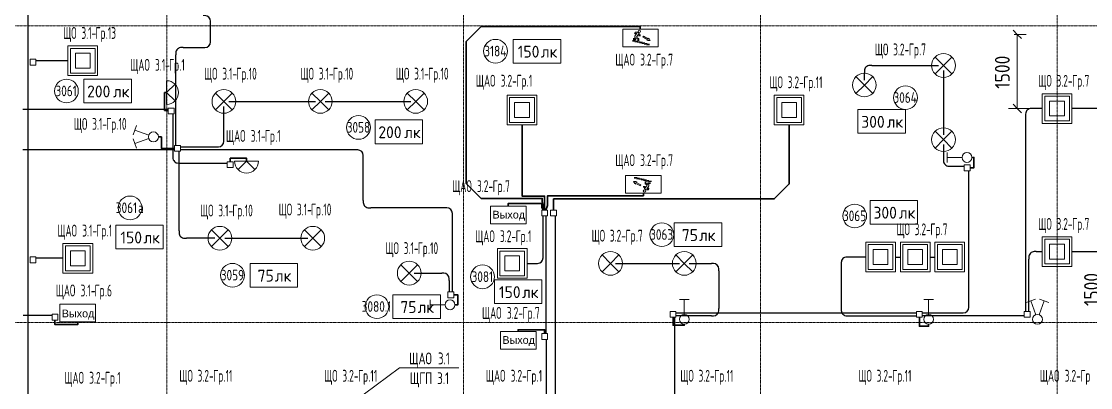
# Model space of a CAD drawing. Header units: millimetres. Extents: x -4730 to 98194, y -4296 to 93388.
# Drawn here: x 6559 to 28174, y 45184 to 52592 of the extents above; entities that cross this region are included whole.
import ezdxf

# ---------------------------------------------------------------- set-up
doc = ezdxf.new("R2010")
doc.units = ezdxf.units.MM
doc.linetypes.add('Линия сетки', pattern=[22.225, 12.7, -3.175, 3.175, -3.175])
for name, color, linetype, lineweight, true_color in [('Кабельные лотки', 5, 'Continuous', 25, 0x0000ff), ('Короба', 7, 'Continuous', 25, 0x008000), ('Соединительные детали коробов', 7, 'Continuous', 25, 0x008000), ('Типовые аннотации', 5, 'Continuous', 18, 0x0000ff)]:
    doc.layers.add(name, color=color, linetype=linetype, lineweight=lineweight, true_color=true_color)
for name, color, linetype, lineweight in [('Марки помещений', 7, 'Continuous', 9), ('Марки силовых электроприборов', 7, 'Continuous', 9), ('Марки электрооборудования', 7, 'Continuous', 9), ('Оси', 7, 'Continuous', 9), ('Провода', 7, 'Continuous', 35), ('Размеры', 7, 'Continuous', 9), ('Размеры-120', 7, 'Continuous', 9)]:
    doc.layers.add(name, color=color, linetype=linetype, lineweight=lineweight)
doc.styles.add('Arial', font='arial.ttf', dxfattribs={"height": 156})
doc.styles.add('GOST Common', font='GOST_Common.ttf', dxfattribs={"width": 0.6, "height": 240})
doc.styles.add('GOST Common_1', font='GOST_Common.ttf', dxfattribs={"width": 0.9, "height": 300})
doc.styles.add('GOST Common_2', font='GOST_Common.ttf', dxfattribs={"width": 0.8, "height": 216})
doc.styles.add('GOST Common_3', font='GOST_Common.ttf', dxfattribs={"height": 240})
doc.styles.add('GOST Common_4', font='GOST_Common.ttf', dxfattribs={"width": 0.7, "height": 240})
doc.dimstyles.new('ADSK_Проверочный', dxfattribs={"dimscale": 304.8, "dimtxt": 301.714499, "dimasz": 0.556693, "dimexe": 0.590551, "dimexo": 0.590551, "dimgap": 0.19685, "dimtad": 1, "dimdec": 3, "dimrnd": 0.001, "dimdsep": 46, "dimtxsty": 'GOST Common_1', "dimblk1": 'OBLIQUE', "dimblk2": 'OBLIQUE', "dimsah": 1, "dimcen": 0.09, "dimazin": 0, "dimtfac": 1, "dimtdec": 4, "dimtix": 1, "dimtmove": 0, "dimatfit": 3, "dimfxl": 1, "dimtvp": 1, "dimtolj": 1, "dimtzin": 0, "dimarcsym": 2})

# ---------------------------------------------------------------- blocks, each defined once
blk = doc.blocks.new('M_Короб_ отвод - Плоский торец - ПВХ - Стандартная-2386742-3-й этаж')
at = {"layer": 'Соединительные детали коробов'}
for p, q in [((0, 111.95), (0, 150.05)), ((-150.05, 0), (-111.95, 0))]:
    blk.add_line(p, q, dxfattribs=at)
blk.add_arc((-111.95, 111.95), 111.95, 270, 0, dxfattribs=at)
blk = doc.blocks.new('ADSK_Марка_Помещение_1_ГОСТ21-501-2011 - Номер-85995-3-й этаж')
at = {"layer": 'Марки помещений'}
blk.add_circle((0, 0), 2, dxfattribs=at)
blk = doc.blocks.new('Морка помещения_освещённость_ - Морка помещения_освещённость_-1484368-3-й этаж')
at = {"layer": 'Марки помещений', "color": 190, "true_color": 0x8000ff}
for p, q in [((-4, 0), (-4, 4)), ((-4, 4), (4, 4)), ((4, 4), (4, 0)), ((4, 0), (-4, 0))]:
    blk.add_line(p, q, dxfattribs=at)
blk = doc.blocks.new('DIMBLOCK136-3-й этаж')
at = {"layer": 'Размеры-120'}
for p, q in [((26691, 52330), (26606, 52415)), ((26631, 52330), (26871, 52330)), ((26691, 52330), (26631, 52330)), ((26691, 52330), (26691, 50830)), ((26691, 52330), (26775, 52245)), ((27020, 50830), (26511, 50830)), ((26691, 50830), (26606, 50915)), ((26691, 50830), (26775, 50745)), ((26691, 50830), (27020, 50830))]:
    blk.add_line(p, q, dxfattribs=at)
at = {"layer": 'Размеры-120', "color": 0, "insert": (26239, 51230), "char_height": 300, "width": 840.71, "attachment_point": 1, "rotation": 90, "line_spacing_factor": 1.022761, "style": 'GOST Common_1'}
blk.add_mtext('1500', dxfattribs=at)
blk = doc.blocks.new('_Oblique')
at = {"color": 0, "linetype": 'ByBlock', "lineweight": -2}
blk.add_line((-0.5, -0.5), (0.5, 0.5), dxfattribs=at)
blk = doc.blocks.new('DIMBLOCK137-3-й этаж')
at = {"layer": 'Размеры-120'}
for p, q in [((28494, 47935), (28409, 48020)), ((27975, 47935), (28674, 47935)), ((28494, 47935), (27975, 47935)), ((28494, 46435), (28494, 47935)), ((28494, 47935), (28579, 47850)), ((28494, 46435), (28409, 46520)), ((28554, 46435), (28314, 46435)), ((28494, 46435), (28579, 46350)), ((28494, 46435), (28554, 46435))]:
    blk.add_line(p, q, dxfattribs=at)
at = {"layer": 'Размеры-120', "color": 0, "insert": (28042, 46835), "char_height": 300, "width": 840.71, "attachment_point": 1, "rotation": 90, "line_spacing_factor": 1.022761, "style": 'GOST Common_1'}
blk.add_mtext('1500', dxfattribs=at)
blk = doc.blocks.new('Марка электрооборудования с выноской - Марка электрооборудования с выноской-2902873-3-й этаж')
at = {"layer": 'Марки электрооборудования'}
blk.add_line((-5, 0), (5, 0), dxfattribs=at)

msp = doc.modelspace()

# ---------------------------------------------------------------- linework, layer by layer
at = {"layer": 'Кабельные лотки'}
msp.add_line((6695.0021, 43938.1437), (6695.0021, 88815), dxfattribs=at)
at = {"layer": 'Короба'}
for p, q in [((10382.3134, 52214.2874), (10382.3134, 52558.45)), ((9682.3134, 50084.2374), (9682.3134, 51914.1874)), ((9832.3634, 52064.2374), (10232.2634, 52064.2374)), ((7504.764, 51797.0899), (6853.5891, 51797.0899)), ((23750.05, 51700), (25100, 51700)), ((23600, 51405.2092), (23600, 51549.95)), ((25200, 51600), (25200, 50300)), ((9528.8134, 50810.7374), (6588.8134, 50810.7374)), ((10652.5288, 50205.7874), (10652.5288, 50873.854)), ((10752.5288, 50973.854), (12502.5288, 50973.854)), ((12702.5288, 50973.854), (14430.5349, 50973.854)), ((27200.1518, 50830), (27010.3943, 50830)), ((29600.1518, 50830), (27795.1518, 50830)), ((9620.3134, 50719.2374), (9620.3134, 49875.9282)), ((26860.3443, 50679.95), (26860.3443, 46726.5969)), ((9653.8134, 49992.7374), (6588.8134, 49992.7374)), ((9745.3134, 48356.2911), (9745.3134, 49964.2374)), ((9773.8134, 50055.7374), (10502.4788, 50055.7374)), ((13321.45, 49992.7374), (9773.8134, 49992.7374)), ((25200, 50100), (25200, 49813.86)), ((9770.3634, 49725.8782), (10720, 49725.8782)), ((13471.5, 48970.05), (13471.5, 49842.6874)), ((25350.05, 49663.81), (25620, 49663.81)), ((25711.5, 46848.1469), (25711.5, 49572.31)), ((15121.45, 48820), (13621.55, 48820)), ((15271.5, 47120), (15271.5, 48669.95)), ((17105.6644, 47847.4115), (17105.6644, 48656.3867)), ((17168.6644, 46276.3867), (17168.6644, 48656.3867)), ((17348.6644, 48656.3867), (17348.6644, 43656.3867)), ((10472.4113, 48206.2411), (9895.3634, 48206.2411)), ((10672.4113, 48206.2411), (12349.8376, 48206.2411)), ((7404.764, 47800), (6853.5891, 47800)), ((23632.6752, 47826.4361), (23282.7252, 47826.4361)), ((24227.6752, 47826.4361), (24332.6752, 47826.4361)), ((24927.6752, 47826.4361), (25032.6752, 47826.4361)), ((26923.3443, 46726.5969), (26923.3443, 47784.95)), ((27073.3943, 47935), (27200.1518, 47935)), ((27795.1518, 47935), (29600.1518, 47935)), ((16781.7564, 47697.3615), (16955.6144, 47697.3615)), ((18568.4258, 47697.3615), (19860, 47697.3615)), ((20060, 47697.3615), (20509.95, 47697.3615)), ((23132.6752, 47676.3861), (23132.6752, 46785.1469)), ((14500, 47500), (15058.45, 47500)), ((15208.5, 47349.95), (15208.5, 47120)), ((20660, 47547.3115), (20660, 46785.1469)), ((19791.8443, 46698.0969), (24651.8443, 46698.0969)), ((24771.8443, 46698.0969), (25561.45, 46698.0969)), ((7177.9654, 46642.3603), (6597.9654, 46642.3603)), ((19763.3443, 46606.5969), (19763.3443, 43656.3867)), ((20509.95, 46635.0969), (19791.8443, 46635.0969)), ((23282.7252, 46635.0969), (24651.8443, 46635.0969)), ((26831.8443, 46635.0969), (24771.8443, 46635.0969)), ((17168.6644, 46156.3867), (17168.6644, 43656.3867))]:
    msp.add_line(p, q, dxfattribs=at)
at = {"layer": 'Марки электрооборудования'}
msp.add_line((10872.209, 43117.705), (14202.5887, 45581.7926), dxfattribs=at)
at = {"layer": 'Оси', "linetype": 'Линия сетки'}
for p, q in [((9500, 93388.3703), (9500, -3096.3487)), ((15500, 93388.3703), (15500, -3096.3487)), ((21500, 93388.3703), (21500, -3096.3487)), ((27500, 93388.3703), (27500, -3096.3487)), ((98194.2682, 52500), (-3530.0173, 52500)), ((98194.2682, 46500), (-3530.0173, 46500))]:
    msp.add_line(p, q, dxfattribs=at)
at = {"layer": 'Провода', "flags": 128}
for points in [[(19071.1456, 52436.7452), (19070, 52490), (15854.8, 52490), (15550, 52185.2), (15550, 49314.8), (15854.8, 49010), (17090, 49010), (17090, 48950), (17125.0509, 48776.3867)], [(9495, 51152.0151), (9455, 51152.0151), (9455, 50792.0151), (9528.8134, 50784.9667)], [(16679.9489, 50500.1431), (16681.8225, 49060.1431), (17137.1595, 49060.1431), (17137.1635, 48776.3867)], [(22079.9359, 50500.1431), (22081.4392, 49304.9429), (21777.0225, 49000.1431), (17317.1595, 49000.1431), (17317.1633, 48776.3867)], [(9329.3567, 50256.599), (9390, 50256.599), (9390, 50024.2394), (9653.8134, 50024.2377)], [(11110, 49765), (11110, 49825), (10779.9952, 49825), (10779.9978, 49754.3782)], [(25774.3567, 49840), (25815, 49840), (25815, 49632.3121), (25740, 49632.311)], [(19133.8543, 49118.2548), (19135, 49065), (17195, 49065), (17195, 48870), (17159.7545, 48776.3867)], [(16401.1457, 48856.7452), (16400, 48910), (17080, 48910), (17080, 48830), (17106.9755, 48776.3867)], [(15324.3567, 46860), (15385, 46860), (15385, 47060.0021), (15300, 47060.0008)], [(7698.8543, 46513.2548), (7700, 46460), (7237.9605, 46460), (7237.9635, 46550.8603)], [(19960, 46466.1157), (19960, 46445.4724), (19731.8395, 46445.4724), (19731.843, 46606.5969)], [(24900, 46465.6433), (24900, 46425), (24711.8395, 46425), (24711.8431, 46606.5969)], [(16600.7825, 46321.7452), (16600, 46355), (17137.1595, 46355), (17137.1623, 46276.3867)]]:
    msp.add_lwpolyline(points, dxfattribs=at)
at = {"layer": 'Типовые аннотации', "color": 96, "true_color": 0x008000}
for p, q in [((18715.0179, 52076.7452), (18715.0179, 52436.7452)), ((18715.0179, 52436.7452), (19435.0179, 52436.7452)), ((18955.4487, 52341.0155), (18973.4487, 52372.1924)), ((18963.0564, 52291.8386), (18999.0564, 52354.1924)), ((18983.841, 52354.1924), (18971.0372, 52332.0155)), ((18973.4487, 52372.1924), (19009.4487, 52372.1924)), ((19033.0179, 52334.5847), (18997.0179, 52272.2309)), ((19009.4487, 52372.1924), (19051.0179, 52348.1924)), ((19051.0179, 52348.1924), (19051.0179, 52318.1924)), ((19051.0179, 52318.1924), (19075.0179, 52318.1924)), ((19435.0179, 52436.7452), (19435.0179, 52076.7452)), ((18971.0796, 52204.5238), (18911.0796, 52204.5238)), ((18911.0796, 52192.5238), (18959.0796, 52192.5238)), ((18927.0564, 52243.8386), (18963.0564, 52243.8386)), ((18981.0564, 52225.8386), (18927.0564, 52225.8386)), ((18959.0796, 52180.5238), (19007.0796, 52180.5238)), ((18963.0564, 52243.8386), (18963.0564, 52291.8386)), ((19019.0796, 52192.5238), (18971.0796, 52192.5238)), ((19020.5871, 52237.8386), (18981.0564, 52260.6616)), ((18981.0564, 52260.6616), (18981.0564, 52225.8386)), ((18997.0179, 52272.2309), (19038.5871, 52248.2309)), ((19007.0796, 52168.5238), (19055.0796, 52168.5238)), ((19067.0796, 52180.5238), (19019.0796, 52180.5238)), ((19020.5871, 52200.2309), (19020.5871, 52237.8386)), ((19075.0179, 52300.1924), (19033.0179, 52300.1924)), ((19038.5871, 52248.2309), (19038.5871, 52200.2309)), ((19055.0796, 52156.5238), (19103.0796, 52156.5238)), ((19115.0796, 52168.5238), (19067.0796, 52168.5238)), ((19103.0796, 52144.5238), (19151.0796, 52144.5238)), ((19163.0796, 52156.5238), (19115.0796, 52156.5238)), ((19132.3701, 52291.7757), (19121.1664, 52270.5513)), ((19121.1664, 52270.5513), (19227.2887, 52214.5328)), ((19238.4923, 52235.7573), (19132.3701, 52291.7757)), ((19151.0796, 52132.5238), (19199.0796, 52132.5238)), ((19211.0796, 52144.5238), (19163.0796, 52144.5238)), ((19199.0796, 52120.5238), (19259.0796, 52120.5238)), ((19227.2887, 52214.5328), (19203.3059, 52213.6233)), ((19203.3059, 52213.6233), (19224.5304, 52202.4196)), ((19259.0796, 52132.5238), (19211.0796, 52132.5238)), ((19224.5304, 52202.4196), (19272.4959, 52204.2387)), ((19246.9377, 52244.8685), (19225.7133, 52256.0722)), ((19225.7133, 52256.0722), (19238.4923, 52235.7573)), ((19272.4959, 52204.2387), (19246.9377, 52244.8685)), ((19435.0179, 52076.7452), (18715.0179, 52076.7452)), ((18769.9821, 49118.2548), (18769.9821, 49478.2548)), ((18769.9821, 49478.2548), (19489.9821, 49478.2548)), ((18980.4696, 49352.5804), (18932.5041, 49350.7613)), ((18932.5041, 49350.7613), (18958.0623, 49310.1315)), ((19005.9204, 49434.4762), (18945.9204, 49434.4762)), ((18945.9204, 49422.4762), (18993.9204, 49422.4762)), ((18958.0623, 49310.1315), (18979.2867, 49298.9278)), ((18979.2867, 49298.9278), (18966.5076, 49319.2427)), ((18966.5076, 49319.2427), (19072.6299, 49263.2243)), ((18977.7113, 49340.4671), (19001.6941, 49341.3767)), ((19083.8336, 49284.4487), (18977.7113, 49340.4671)), ((19001.6941, 49341.3767), (18980.4696, 49352.5804)), ((18993.9204, 49410.4762), (19041.9204, 49410.4762)), ((19053.9204, 49422.4762), (19005.9204, 49422.4762)), ((19041.9204, 49398.4762), (19089.9204, 49398.4762)), ((19101.9204, 49410.4762), (19053.9204, 49410.4762)), ((19072.6299, 49263.2243), (19083.8336, 49284.4487)), ((19089.9204, 49386.4762), (19137.9204, 49386.4762)), ((19149.9204, 49398.4762), (19101.9204, 49398.4762)), ((19137.9204, 49374.4762), (19185.9204, 49374.4762)), ((19197.9204, 49386.4762), (19149.9204, 49386.4762)), ((19166.4128, 49306.7691), (19166.4128, 49354.7691)), ((19207.9821, 49282.7691), (19166.4128, 49306.7691)), ((19184.4128, 49354.7691), (19184.4128, 49317.1614)), ((19184.4128, 49317.1614), (19223.9436, 49294.3384)), ((19185.9204, 49362.4762), (19233.9204, 49362.4762)), ((19245.9204, 49374.4762), (19197.9204, 49374.4762)), ((19223.9436, 49294.3384), (19223.9436, 49329.1614)), ((19223.9436, 49329.1614), (19277.9436, 49329.1614)), ((19233.9204, 49350.4762), (19293.9204, 49350.4762)), ((19277.9436, 49311.1614), (19241.9436, 49311.1614)), ((19241.9436, 49311.1614), (19241.9436, 49263.1614)), ((19293.9204, 49362.4762), (19245.9204, 49362.4762)), ((19489.9821, 49478.2548), (19489.9821, 49118.2548)), ((19489.9821, 49118.2548), (18769.9821, 49118.2548)), ((19129.9821, 49254.8076), (19171.9821, 49254.8076)), ((19153.9821, 49236.8076), (19129.9821, 49236.8076)), ((19153.9821, 49206.8076), (19153.9821, 49236.8076)), ((19195.5513, 49182.8076), (19153.9821, 49206.8076)), ((19171.9821, 49220.4153), (19207.9821, 49282.7691)), ((19231.5513, 49182.8076), (19195.5513, 49182.8076)), ((19241.9436, 49263.1614), (19205.9436, 49200.8076)), ((19221.159, 49200.8076), (19233.9628, 49222.9845)), ((19249.5513, 49213.9845), (19231.5513, 49182.8076)), ((16045.0179, 48496.7452), (16045.0179, 48856.7452)), ((16045.0179, 48856.7452), (16765.0179, 48856.7452)), ((16765.0179, 48856.7452), (16765.0179, 48496.7452)), ((16765.0179, 48496.7452), (16045.0179, 48496.7452)), ((7334.9821, 46513.2548), (7334.9821, 46873.2548)), ((7334.9821, 46873.2548), (8054.9821, 46873.2548)), ((8054.9821, 46873.2548), (8054.9821, 46513.2548)), ((8054.9821, 46513.2548), (7334.9821, 46513.2548)), ((16245.0179, 45961.7452), (16245.0179, 46321.7452)), ((16245.0179, 46321.7452), (16965.0179, 46321.7452)), ((16965.0179, 46321.7452), (16965.0179, 45961.7452)), ((16965.0179, 45961.7452), (16245.0179, 45961.7452))]:
    msp.add_line(p, q, dxfattribs=at)
at = {"layer": 'Типовые аннотации'}
for p, q in [((7500, 52097.0899), (8100, 52097.0899)), ((7500, 51497.0899), (7500, 52097.0899)), ((8100, 52097.0899), (8100, 51497.0899)), ((7550, 52047.0899), (8050, 52047.0899)), ((7550, 51547.0899), (7550, 52047.0899)), ((7650, 51947.0899), (7650, 51647.0899)), ((7950, 51947.0899), (7650, 51947.0899)), ((7950, 51647.0899), (7950, 51947.0899)), ((8050, 52047.0899), (8050, 51547.0899)), ((25200, 51700), (25030.2944, 51869.7056)), ((25200, 51700), (25030.2944, 51530.2944)), ((25200, 51700), (25369.7056, 51869.7056)), ((25200, 51700), (25369.7056, 51530.2944)), ((8100, 51497.0899), (7500, 51497.0899)), ((8050, 51547.0899), (7550, 51547.0899)), ((7650, 51647.0899), (7950, 51647.0899)), ((23600, 51305.2092), (23430.2944, 51474.9148)), ((23600, 51305.2092), (23769.7056, 51474.9148)), ((23600, 51305.2092), (23430.2944, 51135.5035)), ((23600, 51305.2092), (23769.7056, 51135.5035)), ((10652.5288, 50973.854), (10482.8232, 51143.5596)), ((10652.5288, 50973.854), (10822.2344, 51143.5596)), ((12602.5288, 50973.854), (12432.8232, 51143.5596)), ((12602.5288, 50973.854), (12772.2344, 51143.5596)), ((14530.5349, 50973.854), (14360.8292, 51143.5596)), ((14530.5349, 50973.854), (14700.2405, 51143.5596)), ((21779.5585, 51100.1431), (22379.5585, 51100.1431)), ((21779.5585, 50500.1431), (21779.5585, 51100.1431)), ((21829.5585, 51050.1431), (22329.5585, 51050.1431)), ((21829.5585, 50550.1431), (21829.5585, 51050.1431)), ((22329.5585, 51050.1431), (22329.5585, 50550.1431)), ((22379.5585, 51100.1431), (22379.5585, 50500.1431)), ((27195.3878, 51130), (27795.3878, 51130)), ((27195.3878, 50530), (27195.3878, 51130)), ((27245.3878, 51080), (27745.3878, 51080)), ((27245.3878, 50580), (27245.3878, 51080)), ((27745.3878, 51080), (27745.3878, 50580)), ((27795.3878, 51130), (27795.3878, 50530)), ((10652.5288, 50973.854), (10482.8232, 50804.1484)), ((10652.5288, 50973.854), (10822.2344, 50804.1484)), ((12602.5288, 50973.854), (12432.8232, 50804.1484)), ((12602.5288, 50973.854), (12772.2344, 50804.1484)), ((14530.5349, 50973.854), (14360.8292, 50804.1484)), ((14530.5349, 50973.854), (14700.2405, 50804.1484)), ((21929.5585, 50950.1431), (21929.5585, 50650.1431)), ((22229.5585, 50950.1431), (21929.5585, 50950.1431)), ((22229.5585, 50650.1431), (22229.5585, 50950.1431)), ((27345.3878, 50980), (27345.3878, 50680)), ((27645.3878, 50980), (27345.3878, 50980)), ((27645.3878, 50680), (27645.3878, 50980)), ((21929.5585, 50650.1431), (22229.5585, 50650.1431)), ((27745.3878, 50580), (27245.3878, 50580)), ((27345.3878, 50680), (27645.3878, 50680)), ((8887.6816, 50487.3763), (8819.2776, 50299.4377)), ((9135.3874, 50290.801), (8853.4796, 50393.407)), ((22379.5585, 50500.1431), (21779.5585, 50500.1431)), ((22329.5585, 50550.1431), (21829.5585, 50550.1431)), ((25200, 50200), (25030.2944, 50369.7056)), ((25200, 50200), (25369.7056, 50369.7056)), ((27795.3878, 50530), (27195.3878, 50530)), ((8887.6816, 50025.8216), (8819.2776, 50213.7602)), ((9135.3874, 50222.3969), (8853.4796, 50119.7909)), ((25200, 50200), (25030.2944, 50030.2944)), ((25200, 50200), (25369.7056, 50030.2944)), ((25274.3567, 49940), (25274.3567, 49740)), ((25574.3567, 49840), (25274.3567, 49840)), ((10572.4113, 48206.2411), (10402.7057, 48375.9468)), ((10572.4113, 48206.2411), (10402.7057, 48036.5355)), ((10572.4113, 48206.2411), (10742.117, 48375.9468)), ((10572.4113, 48206.2411), (10742.117, 48036.5355)), ((12449.8376, 48206.2411), (12280.132, 48375.9468)), ((12449.8376, 48206.2411), (12280.132, 48036.5355)), ((12449.8376, 48206.2411), (12619.5432, 48375.9468)), ((12449.8376, 48206.2411), (12619.5432, 48036.5355)), ((27195.3878, 48235), (27795.3878, 48235)), ((27195.3878, 47635), (27195.3878, 48235)), ((27795.3878, 48235), (27795.3878, 47635)), ((23627.9112, 48126.4361), (24227.9112, 48126.4361)), ((23627.9112, 47526.4361), (23627.9112, 48126.4361)), ((23677.9112, 48076.4361), (24177.9112, 48076.4361)), ((23677.9112, 47576.4361), (23677.9112, 48076.4361)), ((24177.9112, 48076.4361), (24177.9112, 47576.4361)), ((24227.9112, 48126.4361), (24227.9112, 47526.4361)), ((24327.9112, 48126.4361), (24927.9112, 48126.4361)), ((24327.9112, 47526.4361), (24327.9112, 48126.4361)), ((24377.9112, 48076.4361), (24877.9112, 48076.4361)), ((24377.9112, 47576.4361), (24377.9112, 48076.4361)), ((24877.9112, 48076.4361), (24877.9112, 47576.4361)), ((24927.9112, 48126.4361), (24927.9112, 47526.4361)), ((25027.9112, 48126.4361), (25627.9112, 48126.4361)), ((25027.9112, 47526.4361), (25027.9112, 48126.4361)), ((25077.9112, 48076.4361), (25577.9112, 48076.4361)), ((25077.9112, 47576.4361), (25077.9112, 48076.4361)), ((25577.9112, 48076.4361), (25577.9112, 47576.4361)), ((25627.9112, 48126.4361), (25627.9112, 47526.4361)), ((27245.3878, 48185), (27745.3878, 48185)), ((27245.3878, 47685), (27245.3878, 48185)), ((27345.3878, 48085), (27345.3878, 47785)), ((27645.3878, 48085), (27345.3878, 48085)), ((27645.3878, 47785), (27645.3878, 48085)), ((27745.3878, 48185), (27745.3878, 47685)), ((18468.4258, 47697.3615), (18298.7202, 47867.0672)), ((18468.4258, 47697.3615), (18638.1314, 47867.0672)), ((19960, 47697.3615), (19790.2944, 47867.0672)), ((19960, 47697.3615), (20129.7056, 47867.0672)), ((23777.9112, 47976.4361), (23777.9112, 47676.4361)), ((24077.9112, 47976.4361), (23777.9112, 47976.4361)), ((24077.9112, 47676.4361), (24077.9112, 47976.4361)), ((24477.9112, 47976.4361), (24477.9112, 47676.4361)), ((24777.9112, 47976.4361), (24477.9112, 47976.4361)), ((24777.9112, 47676.4361), (24777.9112, 47976.4361)), ((25177.9112, 47976.4361), (25177.9112, 47676.4361)), ((25477.9112, 47976.4361), (25177.9112, 47976.4361)), ((25477.9112, 47676.4361), (25477.9112, 47976.4361)), ((27345.3878, 47785), (27645.3878, 47785)), ((14400, 47500), (14230.2944, 47669.7056)), ((14400, 47500), (14569.7056, 47669.7056)), ((18468.4258, 47697.3615), (18298.7202, 47527.6559)), ((18468.4258, 47697.3615), (18638.1314, 47527.6559)), ((19960, 47697.3615), (19790.2944, 47527.6559)), ((19960, 47697.3615), (20129.7056, 47527.6559)), ((24177.9112, 47576.4361), (23677.9112, 47576.4361)), ((23777.9112, 47676.4361), (24077.9112, 47676.4361)), ((24877.9112, 47576.4361), (24377.9112, 47576.4361)), ((24477.9112, 47676.4361), (24777.9112, 47676.4361)), ((25577.9112, 47576.4361), (25077.9112, 47576.4361)), ((25177.9112, 47676.4361), (25477.9112, 47676.4361)), ((27795.3878, 47635), (27195.3878, 47635)), ((27745.3878, 47685), (27245.3878, 47685)), ((14400, 47500), (14230.2944, 47330.2944)), ((14400, 47500), (14569.7056, 47330.2944)), ((24227.9112, 47526.4361), (23627.9112, 47526.4361)), ((24927.9112, 47526.4361), (24327.9112, 47526.4361)), ((25627.9112, 47526.4361), (25027.9112, 47526.4361)), ((14824.3567, 46960), (14824.3567, 46760)), ((20060, 46966.1157), (19860, 46966.1157)), ((19960, 46666.1157), (19960, 46966.1157)), ((25000, 46965.6433), (24800, 46965.6433)), ((24900, 46665.6433), (24900, 46965.6433)), ((26869.2227, 46907.3184), (27057.1612, 46975.7224)), ((27065.798, 46659.6126), (26963.1919, 46941.5204)), ((27134.202, 46659.6126), (27236.8081, 46941.5204)), ((27330.7773, 46907.3184), (27142.8388, 46975.7224)), ((15124.3567, 46860), (14824.3567, 46860))]:
    msp.add_line(p, q, dxfattribs=at)
at = {"layer": 'Типовые аннотации', "color": 16, "true_color": 0x800000}
for p, q in [((6733.5891, 51825.5899), (6853.5891, 51825.5899)), ((6733.5891, 51705.5899), (6733.5891, 51825.5899)), ((6853.5891, 51705.5899), (6733.5891, 51705.5899)), ((6853.5891, 51825.5899), (6853.5891, 51705.5899)), ((9653.8134, 50084.2374), (9773.8134, 50084.2374)), ((9653.8134, 49964.2374), (9653.8134, 50084.2374)), ((9773.8134, 49964.2374), (9653.8134, 49964.2374)), ((9773.8134, 50084.2374), (9773.8134, 49964.2374)), ((25620, 49692.31), (25740, 49692.31)), ((25620, 49572.31), (25620, 49692.31)), ((25740, 49572.31), (25620, 49572.31)), ((25740, 49692.31), (25740, 49572.31)), ((17257.1644, 48776.3867), (17377.1644, 48776.3867)), ((17257.1644, 48656.3867), (17257.1644, 48776.3867)), ((17377.1644, 48656.3867), (17257.1644, 48656.3867)), ((17377.1644, 48776.3867), (17377.1644, 48656.3867)), ((15180, 47120), (15300, 47120)), ((15180, 47000), (15180, 47120)), ((15300, 47000), (15180, 47000)), ((15300, 47120), (15300, 47000))]:
    msp.add_line(p, q, dxfattribs=at)
at = {"layer": 'Типовые аннотации', "color": 1, "true_color": 0xff0000}
for p, q in [((9495, 51392.0151), (9495, 50912.0151)), ((9495, 51152.0151), (9664.7056, 51321.7207)), ((9495, 51152.0151), (9664.7056, 50982.3095)), ((16379.5585, 51100.1431), (16979.5585, 51100.1431)), ((16379.5585, 50500.1431), (16379.5585, 51100.1431)), ((16429.5585, 51050.1431), (16929.5585, 51050.1431)), ((16429.5585, 50550.1431), (16429.5585, 51050.1431)), ((16929.5585, 51050.1431), (16929.5585, 50550.1431)), ((16979.5585, 51100.1431), (16979.5585, 50500.1431)), ((9528.8134, 50839.2374), (9648.8134, 50839.2374)), ((9528.8134, 50719.2374), (9528.8134, 50839.2374)), ((9648.8134, 50839.2374), (9648.8134, 50719.2374)), ((16529.5585, 50950.1431), (16529.5585, 50650.1431)), ((16829.5585, 50950.1431), (16529.5585, 50950.1431)), ((16829.5585, 50650.1431), (16829.5585, 50950.1431)), ((9648.8134, 50719.2374), (9528.8134, 50719.2374)), ((16529.5585, 50650.1431), (16829.5585, 50650.1431)), ((16979.5585, 50500.1431), (16379.5585, 50500.1431)), ((16929.5585, 50550.1431), (16429.5585, 50550.1431)), ((10720, 49754.3782), (10840, 49754.3782)), ((10720, 49634.3782), (10720, 49754.3782)), ((10840, 49754.3782), (10840, 49634.3782)), ((11350, 49765), (10870, 49765)), ((11110, 49765), (10940.2943, 49595.2944)), ((11110, 49765), (11279.7056, 49595.2944)), ((10840, 49634.3782), (10720, 49634.3782)), ((17077.1644, 48776.3867), (17197.1644, 48776.3867)), ((17077.1644, 48656.3867), (17077.1644, 48776.3867)), ((17197.1644, 48656.3867), (17077.1644, 48656.3867)), ((17197.1644, 48776.3867), (17197.1644, 48656.3867)), ((7400, 48100), (8000, 48100)), ((7400, 47500), (7400, 48100)), ((7450, 48050), (7950, 48050)), ((7450, 47550), (7450, 48050)), ((7950, 48050), (7950, 47550)), ((8000, 48100), (8000, 47500)), ((16181.9924, 47997.3615), (16781.9924, 47997.3615)), ((16181.9924, 47397.3615), (16181.9924, 47997.3615)), ((16781.9924, 47997.3615), (16781.9924, 47397.3615)), ((6733.5891, 47828.5), (6853.5891, 47828.5)), ((6733.5891, 47708.5), (6733.5891, 47828.5)), ((6853.5891, 47828.5), (6853.5891, 47708.5)), ((7550, 47950), (7550, 47650)), ((7850, 47950), (7550, 47950)), ((7850, 47650), (7850, 47950)), ((16231.9924, 47947.3615), (16731.9924, 47947.3615)), ((16231.9924, 47447.3615), (16231.9924, 47947.3615)), ((16331.9924, 47847.3615), (16331.9924, 47547.3615)), ((16631.9924, 47847.3615), (16331.9924, 47847.3615)), ((16631.9924, 47547.3615), (16631.9924, 47847.3615)), ((16731.9924, 47947.3615), (16731.9924, 47447.3615)), ((6853.5891, 47708.5), (6733.5891, 47708.5)), ((7550, 47650), (7850, 47650)), ((8000, 47500), (7400, 47500)), ((7950, 47550), (7450, 47550)), ((16781.9924, 47397.3615), (16181.9924, 47397.3615)), ((16731.9924, 47447.3615), (16231.9924, 47447.3615)), ((16331.9924, 47547.3615), (16631.9924, 47547.3615)), ((7177.9654, 46670.8603), (7297.9654, 46670.8603)), ((7177.9654, 46550.8603), (7177.9654, 46670.8603)), ((7297.9654, 46550.8603), (7177.9654, 46550.8603)), ((7297.9654, 46670.8603), (7297.9654, 46550.8603)), ((17077.1644, 46276.3867), (17197.1644, 46276.3867)), ((17077.1644, 46156.3867), (17077.1644, 46276.3867)), ((17197.1644, 46276.3867), (17197.1644, 46156.3867)), ((17197.1644, 46156.3867), (17077.1644, 46156.3867))]:
    msp.add_line(p, q, dxfattribs=at)
at = {"layer": 'Типовые аннотации', "color": 7}
for p, q in [((19671.8443, 46726.5969), (19791.8443, 46726.5969)), ((19671.8443, 46606.5969), (19671.8443, 46726.5969)), ((19791.8443, 46726.5969), (19791.8443, 46606.5969)), ((24651.8443, 46726.5969), (24771.8443, 46726.5969)), ((24651.8443, 46606.5969), (24651.8443, 46726.5969)), ((24771.8443, 46726.5969), (24771.8443, 46606.5969)), ((26831.8443, 46726.5969), (26951.8443, 46726.5969)), ((26831.8443, 46606.5969), (26831.8443, 46726.5969)), ((26951.8443, 46726.5969), (26951.8443, 46606.5969)), ((19791.8443, 46606.5969), (19671.8443, 46606.5969)), ((24771.8443, 46606.5969), (24651.8443, 46606.5969)), ((26951.8443, 46606.5969), (26831.8443, 46606.5969))]:
    msp.add_line(p, q, dxfattribs=at)
at = {"layer": 'Типовые аннотации', "color": 96, "true_color": 0x008000}
for centre in [(19049.0152, 52392.7236), (19155.9848, 49162.2764)]:
    msp.add_circle(centre, 24, dxfattribs=at)
at = {"layer": 'Типовые аннотации'}
for centre, radius in [((25200, 51700), 240), ((23600, 51305.2092), 240), ((10652.5288, 50973.854), 240), ((12602.5288, 50973.854), 240), ((14530.5349, 50973.854), 240), ((25200, 50200), 240), ((9229.3567, 50256.599), 100), ((25674.3567, 49840), 100), ((10572.4113, 48206.2411), 240), ((12449.8376, 48206.2411), 240), ((18468.4258, 47697.3615), 240), ((19960, 47697.3615), 240), ((14400, 47500), 240), ((15224.3567, 46860), 100), ((19960, 46566.1157), 100), ((24900, 46565.6433), 100), ((27100, 46565.6433), 100)]:
    msp.add_circle(centre, radius, dxfattribs=at)
at = {"layer": 'Типовые аннотации', "color": 1, "true_color": 0xff0000}
for centre, start, end in [((9495, 51152.0151), 270, 90), ((11110, 49765), 180, 360)]:
    msp.add_arc(centre, 240, start, end, dxfattribs=at)

# ---------------------------------------------------------------- block references
at = {"layer": 'Марки помещений', "xscale": 120, "yscale": 120, "zscale": 120}
for p in [(16143.927, 51988.1224), (7469.3319, 51183.4812), (24432.4921, 51049.2012), (13373.3077, 50446.9128), (8755.5307, 48819), (23405.1517, 48656.5357), (19506.6282, 48278.4834), (10827.0026, 47456.8561), (15881.1601, 47425.793), (13746.9484, 46822.433)]:
    msp.add_blockref('ADSK_Марка_Помещение_1_ГОСТ21-501-2011 - Номер-85995-3-й этаж', p, dxfattribs=at)
at = {"layer": 'Марки помещений', "color": 190, "true_color": 0x8000ff, "xscale": 120, "yscale": 120, "zscale": 120}
for p in [(16981.0745, 51748.1224), (8303.3372, 50943.4812), (23948.7586, 50329.2012), (14190.7828, 50118.3685), (24195.2718, 48491.0371), (8947.6948, 47989.5945), (20238.3123, 48038.4834), (11663.417, 47216.8561), (16601.1601, 46884.7443), (14548.7125, 46582.433)]:
    msp.add_blockref('Морка помещения_освещённость_ - Морка помещения_освещённость_-1484368-3-й этаж', p, dxfattribs=at)
at = {"layer": 'Марки электрооборудования', "xscale": 120, "yscale": 120, "zscale": 120}
msp.add_blockref('Марка электрооборудования с выноской - Марка электрооборудования с выноской-2902873-3-й этаж', (14802.5887, 45581.7926), dxfattribs=at)
at = {"layer": 'Соединительные детали коробов'}
for p, rotation in [((10382.3134, 52708.5), 90), ((9682.3134, 52064.2374), 180), ((23600, 51700), 180), ((26860.3443, 50830), 180), ((13471.5, 49992.7374), 90), ((9620.3134, 49725.8782), 270), ((25200, 49663.81), 270), ((13471.5, 48820), 270), ((15271.5, 48820), 90), ((9745.3134, 48206.2411), 270), ((23132.6752, 47826.4361), 180), ((26923.3443, 47935), 180), ((20660, 47697.3615), 90), ((15208.5, 47500), 90), ((23132.6752, 46635.0969), 270)]:
    msp.add_blockref('M_Короб_ отвод - Плоский торец - ПВХ - Стандартная-2386742-3-й этаж', p, dxfattribs=dict(at, rotation=rotation))
for p in [(10382.3134, 52064.2374), (10652.5288, 50055.7374), (17105.6644, 47697.3615), (20660, 46635.0969), (25711.5, 46698.0969)]:
    msp.add_blockref('M_Короб_ отвод - Плоский торец - ПВХ - Стандартная-2386742-3-й этаж', p, dxfattribs=at)

# ---------------------------------------------------------------- texts
at = {"layer": 'Марки помещений', "char_height": 216, "attachment_point": 1, "style": 'GOST Common_2'}
for s, insert, width in [('3184', (15916.091, 52098.9096), 561.8226), ('3061', (7248.2159, 51294.2684), 546.4302), ('3064', (24188.8162, 51159.9884), 600.3036), ('3058', (13136.3518, 50557.7001), 584.9112), ('3061', (8467.6948, 48929.7873), 546.4302), ('\\fGOST Common|b0|i0|c204|p34|;\\W.8;а', (8918.5448, 48929.7873), 161.6202), ('3065', (23168.1958, 48767.3229), 584.9112), ('3063', (19269.6723, 48389.2707), 584.9112), ('3059', (10590.0467, 47567.6434), 584.9112), ('3081', (15660.0441, 47536.5802), 546.4302), ('3080.1', (13439.9125, 46933.2202), 754.2276)]:
    msp.add_mtext(s, dxfattribs=dict(at, insert=insert, width=width))
at = {"layer": 'Марки помещений', "color": 190, "true_color": 0x8000ff, "char_height": 240, "attachment_point": 1, "style": 'GOST Common_3'}
for s, insert, width in [('150', (16593.1907, 52099.8344), 567.59475), ('лк', (17061.5032, 52099.8344), 413.67075), ('200', (7887.2533, 51295.1931), 634.9365), ('лк', (8411.1283, 51295.1931), 413.67075), ('300', (23536.8748, 50680.9132), 625.31625), ('лк', (24052.8123, 50680.9132), 413.67075), ('200', (13774.699, 50470.0805), 634.9365), ('лк', (14298.574, 50470.0805), 413.67075), ('300', (23783.3879, 48842.7491), 625.31625), ('лк', (24299.3254, 48842.7491), 413.67075), ('150', (8559.8109, 48341.3065), 567.59475), ('лк', (9028.1234, 48341.3065), 413.67075), ('75', (19909.8284, 48390.1954), 423.291), ('лк', (20259.0784, 48390.1954), 413.67075), ('75', (11334.9332, 47568.5681), 423.291), ('лк', (11684.1832, 47568.5681), 413.67075), ('150', (16213.2762, 47236.4563), 567.59475), ('лк', (16681.5887, 47236.4563), 413.67075), ('75', (14220.2286, 46934.1449), 423.291), ('лк', (14569.4786, 46934.1449), 413.67075)]:
    msp.add_mtext(s, dxfattribs=dict(at, insert=insert, width=width))
at = {"layer": 'Марки силовых электроприборов', "char_height": 240, "attachment_point": 1, "style": 'GOST Common'}
for s, insert, width in [('ЩО', (7403.6453, 52477.2723), 340.55685), (' 3.1-', (7684.6328, 52477.2723), 450.2277), ('Гр', (8056.1078, 52477.2723), 253.9746), ('.13', (8265.6578, 52477.2723), 259.74675), ('ЩО', (23813.3444, 52144.8876), 340.55685), (' 3.2-', (24094.3319, 52144.8876), 490.63275), ('Гр', (24499.1444, 52144.8876), 253.9746), ('.7', (24708.6944, 52144.8876), 178.93665), ('ЩАО', (18566.3413, 51938.0901), 502.17705), (' 3.2-', (18980.6788, 51938.0901), 490.63275), ('Гр', (19385.4913, 51938.0901), 253.9746), ('.7', (19595.0413, 51938.0901), 178.93665), ('ЩАО', (8758.7653, 51832.1975), 502.17705), (' 3.1-', (9173.1028, 51832.1975), 450.2277), ('Гр', (9544.5778, 51832.1975), 253.9746), ('.1', (9754.1278, 51832.1975), 138.5316), ('ЩО', (10251.7501, 51654.0364), 340.55685), (' 3.1-', (10532.7376, 51654.0364), 450.2277), ('Гр', (10904.2126, 51654.0364), 253.9746), ('.10', (11113.7626, 51654.0364), 265.5189), ('ЩО', (12201.7501, 51654.0364), 340.55685), (' 3.1-', (12482.7376, 51654.0364), 450.2277), ('Гр', (12854.2126, 51654.0364), 253.9746), ('.10', (13063.7626, 51654.0364), 265.5189), ('ЩО', (14129.7562, 51654.0364), 340.55685), (' 3.1-', (14410.7437, 51654.0364), 450.2277), ('Гр', (14782.2187, 51654.0364), 253.9746), ('.10', (14991.7687, 51654.0364), 265.5189), ('ЩАО', (15747.5163, 51511.9438), 502.17705), (' 3.2-', (16161.8538, 51511.9438), 490.63275), ('Гр', (16566.6663, 51511.9438), 253.9746), ('.1', (16776.2163, 51511.9438), 138.5316), ('ЩО', (21681.0439, 51480.3255), 340.55685), (' 3.2-', (21962.0314, 51480.3255), 490.63275), ('Гр', (22366.8439, 51480.3255), 253.9746), ('.11', (22576.3939, 51480.3255), 225.11385), ('ЩО', (27115.9532, 51510.1824), 340.55685), (' 3.2-', (27396.9407, 51510.1824), 490.63275), ('Гр', (27801.7532, 51510.1824), 253.9746), ('.7', (28011.3032, 51510.1824), 178.93665), ('ЩО', (7620.4453, 50638.6875), 340.55685), (' 3.1-', (7901.4328, 50638.6875), 450.2277), ('Гр', (8272.9078, 50638.6875), 253.9746), ('.10', (8482.4578, 50638.6875), 265.5189), ('ЩАО', (10694.8213, 50395.1824), 502.17705), (' 3.1-', (11109.1588, 50395.1824), 450.2277), ('Гр', (11480.6338, 50395.1824), 253.9746), ('.1', (11690.1838, 50395.1824), 138.5316), ('ЩАО', (18566.3413, 49905.1824), 502.17705), (' 3.2-', (18980.6788, 49905.1824), 490.63275), ('Гр', (19385.4913, 49905.1824), 253.9746), ('.7', (19595.0413, 49905.1824), 178.93665), ('ЩАО', (15267.7162, 49379.813), 502.17705), (' 3.2-', (15682.0537, 49379.813), 490.63275), ('Гр', (16086.8662, 49379.813), 253.9746), ('.7', (16296.4162, 49379.813), 178.93665), ('ЩО', (10171.6327, 48886.4235), 340.55685), (' 3.1-', (10452.6202, 48886.4235), 450.2277), ('Гр', (10824.0952, 48886.4235), 253.9746), ('.10', (11033.6452, 48886.4235), 265.5189), ('ЩО', (11760.8093, 48907.4318), 340.55685), (' 3.1-', (12041.7968, 48907.4318), 450.2277), ('Гр', (12413.2718, 48907.4318), 253.9746), ('.10', (12622.8218, 48907.4318), 265.5189), ('ЩАО', (7287.0853, 48480.1824), 502.17705), (' 3.1-', (7701.4228, 48480.1824), 450.2277), ('Гр', (8072.8978, 48480.1824), 253.9746), ('.1', (8282.4478, 48480.1824), 138.5316), ('ЩО', (24248.4766, 48506.6185), 340.55685), (' 3.2-', (24529.4641, 48506.6185), 490.63275), ('Гр', (24934.2766, 48506.6185), 253.9746), ('.7', (25143.8266, 48506.6185), 178.93665), ('ЩО', (27115.9532, 48615.1824), 340.55685), (' 3.2-', (27396.9407, 48615.1824), 490.63275), ('Гр', (27801.7532, 48615.1824), 253.9746), ('.7', (28011.3032, 48615.1824), 178.93665), ('ЩАО', (15732.5177, 48366.563), 502.17705), (' 3.2-', (16146.8552, 48366.563), 490.63275), ('Гр', (16551.6677, 48366.563), 253.9746), ('.1', (16761.2177, 48366.563), 138.5316), ('ЩО', (18086.7272, 48377.5439), 340.55685), (' 3.2-', (18367.7147, 48377.5439), 490.63275), ('Гр', (18772.5272, 48377.5439), 253.9746), ('.7', (18982.0772, 48377.5439), 178.93665), ('ЩО', (13918.8895, 48125.9369), 340.55685), (' 3.1-', (14199.877, 48125.9369), 450.2277), ('Гр', (14571.352, 48125.9369), 253.9746), ('.10', (14780.902, 48125.9369), 265.5189), ('ЩАО', (7253.9653, 47268.9196), 502.17705), (' 3.1-', (7668.3028, 47268.9196), 450.2277), ('Гр', (8039.7778, 47268.9196), 253.9746), ('.6', (8249.3278, 47268.9196), 178.93665), ('ЩАО', (15871.3414, 46815.1824), 502.17705), (' 3.2-', (16285.6789, 46815.1824), 490.63275), ('Гр', (16690.4914, 46815.1824), 253.9746), ('.7', (16900.0414, 46815.1824), 178.93665), ('ЩАО', (7428.606, 45504.1377), 502.17705), (' 3.2-', (7842.9435, 45504.1377), 490.63275), ('Гр', (8247.756, 45504.1377), 253.9746), ('.1', (8457.306, 45504.1377), 138.5316), ('ЩО', (9752.0657, 45544.1377), 340.55685), (' 3.2-', (10033.0532, 45544.1377), 490.63275), ('Гр', (10437.8657, 45544.1377), 253.9746), ('.11', (10647.4157, 45544.1377), 225.11385), ('ЩО', (12679.5657, 45544.1377), 340.55685), (' 3.2-', (12960.5532, 45544.1377), 490.63275), ('Гр', (13365.3657, 45544.1377), 253.9746), ('.11', (13574.9157, 45544.1377), 225.11385), ('ЩАО', (15948.6057, 45544.1377), 502.17705), (' 3.2-', (16362.9432, 45544.1377), 490.63275), ('Гр', (16767.7557, 45544.1377), 253.9746), ('.1', (16977.3057, 45544.1377), 138.5316), ('ЩО', (19879.5657, 45544.1377), 340.55685), (' 3.2-', (20160.5532, 45544.1377), 490.63275), ('Гр', (20565.3657, 45544.1377), 253.9746), ('.11', (20774.9157, 45544.1377), 225.11385), ('ЩО', (23479.5657, 45544.1377), 340.55685), (' 3.2-', (23760.5532, 45544.1377), 490.63275), ('Гр', (24165.3657, 45544.1377), 253.9746), ('.11', (24374.9157, 45544.1377), 225.11385), ('ЩАО', (27148.6057, 45544.1377), 502.17705), (' 3.2-', (27562.9432, 45544.1377), 490.63275), ('Гр', (27967.7557, 45544.1377), 253.9746)]:
    msp.add_mtext(s, dxfattribs=dict(at, insert=insert, width=width))
at = {"layer": 'Марки электрооборудования', "char_height": 240, "attachment_point": 1, "style": 'GOST Common_4'}
for s, insert, width in [('ЩАО', (14395.4085, 45895.0187), 585.873225), (' 3.1', (14878.8023, 45895.0187), 377.1138), ('ЩГП', (14412.2085, 45494.6746), 545.468175), (' 3.1', (14862.2648, 45494.6746), 377.1138)]:
    msp.add_mtext(s, dxfattribs=dict(at, insert=insert, width=width))
at = {"layer": 'Типовые аннотации', "color": 96, "lineweight": 9, "true_color": 0x008000, "char_height": 156, "width": 769.62, "attachment_point": 1, "style": 'Arial'}
for insert in [(16081.675, 48761.2306), (7375.125, 46762.4194), (16281.675, 46226.2306)]:
    msp.add_mtext('Выход', dxfattribs=dict(at, insert=insert))

# ---------------------------------------------------------------- dimensions: what is measured, and where the dimension line sits
at = {"layer": 'Размеры'}
for base, p1, p2, override, picture, middle in [((26690.5491, 50830), (26810.531, 52330), (27200.1518, 50830), {"dimpost": '<>', "dimfxl": 1549.775587}, 'DIMBLOCK136-3-й этаж', (26480.5491, 51580)), ((28494.175, 47935), (28374.1931, 46435), (27795.1518, 47935), {"dimpost": '<>', "dimfxl": 1607.883338}, 'DIMBLOCK137-3-й этаж', (28284.175, 47185))]:
    dim = msp.add_linear_dim(base=base, p1=p1, p2=p2, angle=90, dimstyle='ADSK_Проверочный', override=override, dxfattribs=at)
    dim.commit()
    dim.dimension.update_dxf_attribs({"geometry": picture, "text_midpoint": middle})

doc.saveas('drawing.dxf')
